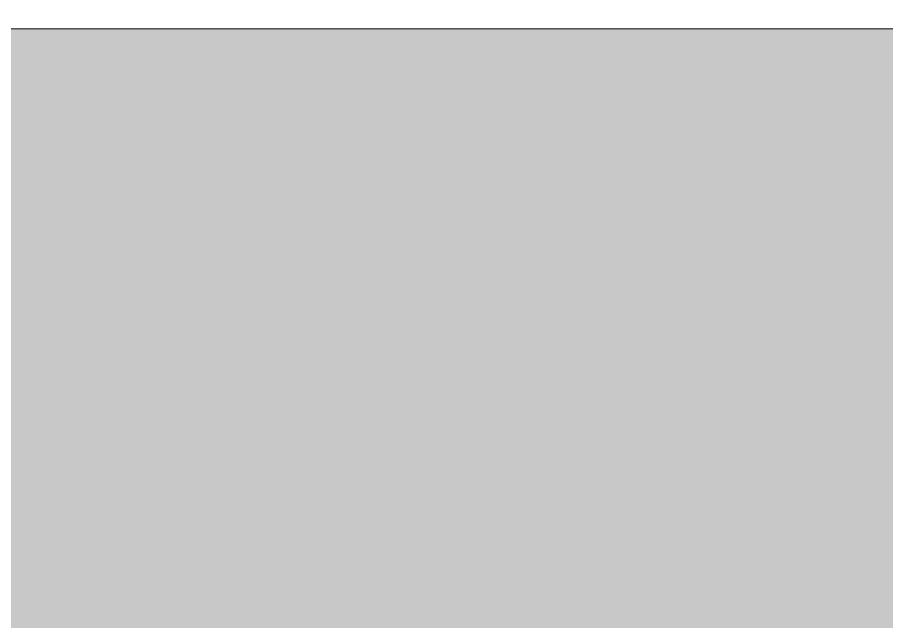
# Model space of a CAD drawing. Header units: inches. Extents: x -4110 to -1807, y 9775 to 11251.
# Drawn here: x -3833.241 to -3832.103, y 10208.563 to 10209.354 of the extents above; entities that cross this region are included whole.
import ezdxf

# ---------------------------------------------------------------- set-up
doc = ezdxf.new("R2010")
doc.units = ezdxf.units.IN
doc.header["$MEASUREMENT"] = 0
for name, color, linetype, lineweight in [('0-1', 7, 'Continuous', 5), ('A-WALL-4', 10, 'Continuous', 18), ('A-WALL-PATT-1', 7, 'Continuous', 9), ('A-WALL-PATT-2', 253, 'Continuous', 9)]:
    doc.layers.add(name, color=color, linetype=linetype, lineweight=lineweight)

# ---------------------------------------------------------------- blocks, each defined once
blk = doc.blocks.new('CTR - 1st Phase - Unit Layouts_rvt-1-ENLARGED RCP - 3RD FLOOR PLAN - WEST')
at = {"layer": 'A-WALL-PATT-1'}
h = blk.add_hatch(dxfattribs=at)
h.set_pattern_fill('FP_1', color=256, style=0, pattern_type=2)
h.set_pattern_definition([(0, (0, 0), (20.48, 5.12), [0.845, -14.515, 0.845, -14.515, -81.92]), (0, (0, 0), (20.48, 5.12), [-30.72, 0.845, -29.875, 0.845, -14.515, -35.84]), (0, (0, 0), (20.48, 5.12), [-76.8, 0.845, -9.395, 0.845, -24.755]), (120, (7.68, 2.56), (-14.67405, 15.1762003), [0.845, -14.515, 0.845, -14.515, -81.92]), (120, (7.68, 2.56), (-14.67405, 15.1762003), [-30.72, 0.845, -29.875, 0.845, -14.515, -35.84]), (120, (7.68, 2.56), (-14.67405, 15.1762003), [-76.8, 0.845, -9.395, 0.845, -24.755]), (240, (10.24, 12.8), (-5.80595, -20.2962003), [0.845, -14.515, 0.845, -14.515, -81.92]), (240, (10.24, 12.8), (-5.80595, -20.2962003), [-30.72, 0.845, -29.875, 0.845, -14.515, -35.84]), (240, (10.24, 12.8), (-5.80595, -20.2962003), [-76.8, 0.845, -9.395, 0.845, -24.755])])
h.paths.add_polyline_path([(-3696.7805, 10207.5894), (-3696.7805, 10209.9644), (-3852.4737, 10209.9644), (-3852.4737, 10209.3394), (-3697.4055, 10209.3394), (-3697.4055, 10207.5894)], flags=0)
h.paths.add_polyline_path([(-3662.1555, 10207.5894), (-3662.1555, 10209.3394), (-3659.7805, 10209.3394), (-3659.7805, 10209.9644), (-3662.7805, 10209.9644), (-3662.7805, 10207.5894)], flags=0)
at = {"layer": 'A-WALL-PATT-2'}
h = blk.add_hatch(dxfattribs=at)
h.set_pattern_fill('FP_2', color=256, style=0, pattern_type=2)
h.set_pattern_definition([(161.57, (0.32, 0.32), (-2.560496185, -0.000537386), [0, -18.214, 2.022, 0]), (18.43, (-0.32, 0.32), (-2.560496185, 0.000537386), [0, -18.214, 2.022, 0]), (108.43, (0.32, 0.32), (1.27922091, -6.400876726), [6.07, -14.166]), (71.57, (-0.32, 0.32), (1.27922091, 6.400876726), [6.07, -14.166])])
h.paths.add_polyline_path([(-3662.1555, 10205.8394), (-3659.1555, 10205.8394), (-3659.1555, 10209.3394), (-3662.1555, 10209.3394), (-3662.1555, 10207.5894)], flags=0)
h.paths.add_polyline_path([(-3757.6602, 10205.8394), (-3697.4055, 10205.8394), (-3697.4055, 10209.3394), (-3852.4737, 10209.3394), (-3852.4737, 10205.8394), (-3825.018, 10205.8394)], flags=0)
at = {"layer": 'A-WALL-4'}
blk.add_line((-3852.4737, 10209.3394), (-3697.4055, 10209.3394), dxfattribs=at)

msp = doc.modelspace()

# ---------------------------------------------------------------- block references
at = {"layer": '0-1'}
msp.add_blockref('CTR - 1st Phase - Unit Layouts_rvt-1-ENLARGED RCP - 3RD FLOOR PLAN - WEST', (0, 0), dxfattribs=at)

doc.saveas('drawing.dxf')
